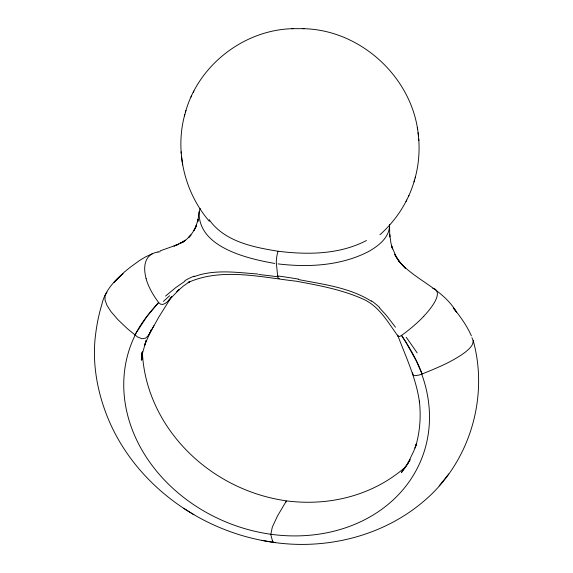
<?xml version="1.0" encoding="UTF-8"?>
<svg xmlns="http://www.w3.org/2000/svg" width="573" height="573" viewBox="0 0 573 573"><rect width="100%" height="100%" fill="white"/><g stroke="black" fill="none" stroke-linecap="round" stroke-linejoin="round"><path stroke-width="0.86" d="M389.511 224.351C390.134 237.372 378.044 246.311 367.823 251.934C340.269 265.822 308.202 267.519 278.005 263.888M142.262 352.553L142.047 358.497L142.04 352.331M142.19 352.495L141.717 359.959L142.613 351.851L141.295 360.116L142.734 352.323L146.158 340.477M200.192 208.436L199.146 211.924L197.728 221.808L198.108 219.223L195.558 227.725L196.396 225.125L193.889 230.511L195.414 227.904L192.32 232.946L188.617 237.559L191.01 235.009L186.827 239.113L182.085 242.644L185.401 240.259L180.388 243.303L184.406 241.133L174.02 246.053L178.876 244.177L160.211 250.838M286.128 502.077L286.285 501.124L277.49 515.951L272.311 527.11L270.764 534.602L272.54 541.048M199.146 211.924C197.807 247.235 247.608 258.724 274.782 263.451M184.814 114.478C174.686 151.272 184.499 192.499 209.374 221.336M415.139 177.952C419.107 163.255 420.081 147.755 418.054 132.671M185.43 112.308C198.365 64.978 244.291 29.574 293.326 28.664M379.935 234.715C396.301 220.268 408.556 201.144 414.523 180.123M184.42 115.911L185.931 110.51M414.021 181.92L415.532 176.52M146.136 340.419L144.582 345.333L151.258 329.575M190.988 97.045L191.604 95.777M193.237 92.389L193.946 90.942M406.006 201.488L406.715 200.041M408.348 196.654L408.964 195.386M106.965 292.137L105.038 295.582L105.06 300.145L107.072 305.552L110.918 311.54L117.802 319.548L127.428 328.716L137.463 336.917L141.911 338.743L145.692 338.127L148.808 335.076L158.606 317.435L171.499 296.821M148.808 335.076L153.886 325.657M152.332 253.724L145.406 256.962L139.669 260.436L130.336 267.176L124.362 272.032L114.149 282.217L122.923 273.565C113.246 281.823 104.573 291.8 101.815 304.578C98.284 316.088 96.178 327.978 94.982 339.947C92.625 366.792 97.933 393.823 108.125 418.634C134.326 481.821 195.164 527.389 261.675 540.353L262.685 540.518C318.251 551.692 379.14 538.785 422.867 501.998C469.094 463.707 489.213 398.256 473.169 340.491L471.901 337.676M171.442 296.785C169.228 299.973 166.628 303.418 162.703 304.478L160.547 304.177L158.635 302.508A52.172 24.13 45.5 0 1 146.065 278.671M405.949 466.615L401.322 472.704L410.132 459.646L407.059 465.025L413.828 450.958L416.442 443.574L415.181 448.022C419.887 432.909 421.198 416.829 419.35 401.121L419.551 402.74C416.449 379.032 406.021 357.266 397.655 335.119L398.214 336.394L399.474 336.552L401.523 335.427L405.827 341.995L416.234 360.782L422.065 373.997L419.049 375.079L414.716 375.716L413.398 375.265L412.46 372.837M439.212 485.847L448.752 473.971M168.734 300.374L179.127 289.659L176.885 291.707L183.26 286.12L189.735 281.63L188.109 282.532C221.507 267.426 261.181 277.253 296.169 281.193C318.688 285.34 341.558 289.53 362.602 298.877C379.219 305.953 388.036 322.542 398.214 336.394M165.568 296.062L175.789 287.567L184.878 281.264M366.455 240.51C339.553 254.591 307.808 254.906 278.306 251.275C253.381 247.257 224.544 241.627 209.166 219.674M274.997 542.323L273.794 542.473L272.569 541.105M194.025 276.68C214.345 269.059 236.642 272.447 257.707 274.016M302.551 28.671C360.782 29.352 413.505 78.164 418.455 136.173M291.607 28.686L304.292 28.65M261.675 540.353L273.536 542.323M298.347 279.524C323.136 284.373 349.537 287.445 371.333 301.197M279.237 278.6L278.213 278.277L277.712 276.394L276.394 263.673A7.17 1.117 -82.3 0 1 276.695 257.32A7.17 1.117 -82.3 0 1 278.113 251.253M183.618 508.28L193.882 514.704M471.378 335.85C466.895 325.751 460.427 316.654 453.487 308.109L456.588 312.292C443.258 288.95 415.862 280.691 398.822 261.166L405.612 268.486L401.422 264.117L396.387 257.227L394.639 254.262L399.71 262.355L396.387 257.227L391.624 246.089L392.548 248.983L390.936 243.102L389.683 234.171L389.747 236.936L389.576 226.006M379.262 307.608L386.302 315.293L395.485 327.226M401.523 335.427C409.58 347.567 417.137 360.224 422.065 373.997C436.984 367.981 452.14 361.842 465.183 352.259C468.714 349.251 473.506 345.669 473.169 340.491M417.294 127.571L417.567 129.462M182.658 164.859L181.498 156.257M418.72 139.089L418.863 140.65M181.089 151.773L181.233 153.342M135.149 335.169A156.286 131.21 21.9 0 0 270.95 534.287A156.286 131.238 21.7 0 0 421.685 374.069M163.405 301.398A70.364 15.07 -37.1 0 1 169.651 295.761M146.151 278.707A61.368 28.364 45.5 0 1 158.026 252.034M157.969 251.955A52.157 24.109 45.5 0 1 160.161 251.783M142.448 353.749A156.286 139.225 26.7 0 0 286.307 500.831A156.286 139.597 24.9 0 0 406.321 466.236M184.871 280.677A44.486 22.705 -45 0 1 194.175 276.129M258.631 274.496A92.776 12.14 8.8 0 1 278.084 276.823M277.282 275.892A92.776 12.928 9 0 1 298.633 279.13M423.762 316.303A52.172 14.268 -35.5 0 1 401.53 335.441M406.25 337.325A70.364 4.648 52.9 0 1 417.137 352.911M435.587 289.651A61.368 16.753 -35.5 0 1 423.676 316.325M432.787 288.42A52.157 14.246 -35.5 0 1 435.659 289.601M371.433 300.882A44.142 30.562 51.3 0 1 379.448 307.35M135.737 333.586L134.984 335.09C140.958 322.986 149.553 312.407 158.635 302.508L146.831 316.661L135.737 333.586"/></g></svg>
